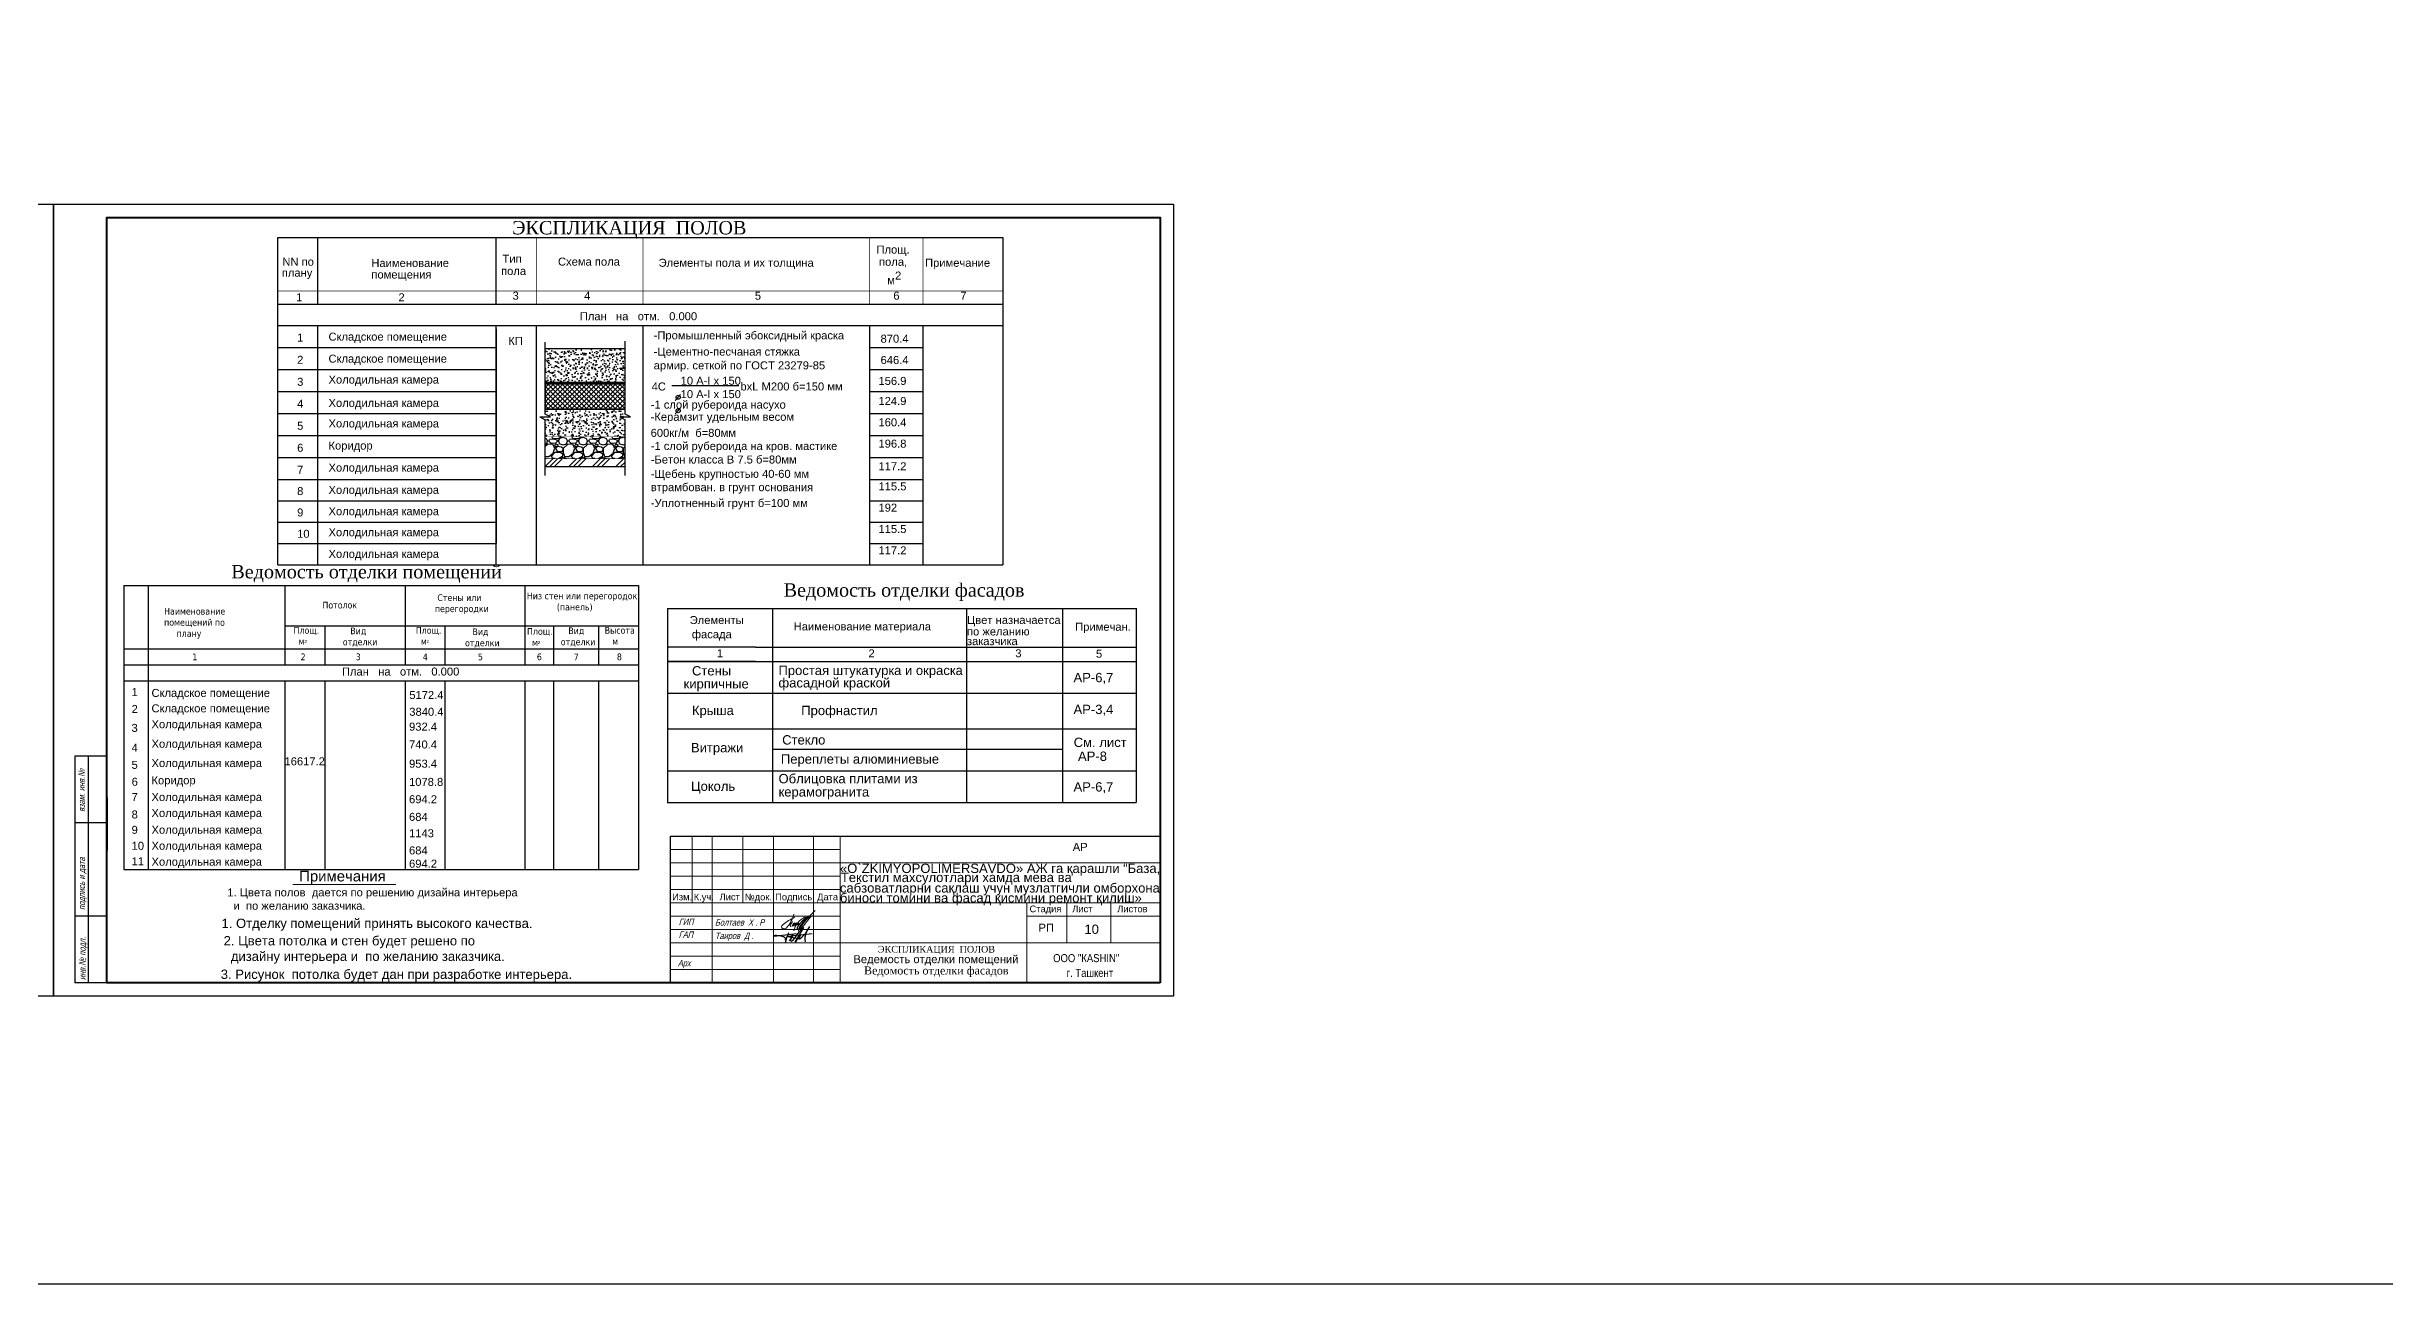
# Model space of a CAD drawing. Header units: millimetres. Extents: x 72928 to 1386960, y 320086 to 445536.
# Drawn here: x 213321 to 300973, y 320086 to 366483 of the extents above; entities that cross this region are included whole.
import ezdxf

# ---------------------------------------------------------------- set-up
doc = ezdxf.new("R2010")
doc.units = ezdxf.units.MM
doc.linetypes.add('HIDDEN', pattern=[5.5, 4, -1.5])
for name, color, linetype in [('STENI', 7, 'Continuous'), ('РАЗМЕРЫ', 5, 'Continuous'), ('СТЕНЫ', 7, 'Continuous'), ('ђЂЊЉЂ', 7, 'Continuous')]:
    doc.layers.add(name, color=color, linetype=linetype)
doc.styles.add('ira', font='arial.ttf', dxfattribs={"height": 3})
doc.styles.add('style3', font='arial.ttf')

# ---------------------------------------------------------------- blocks, each defined once
blk = doc.blocks.new('fhdfghf')
at = {"color": 5, "lineweight": 20}
blk.add_line((664280, -199007, -14), (664210, -199108, -14), dxfattribs=at)
for centre, radius, start, end in [((665360, -200861, -14), 2253, 116.52499, 129.39953), ((663150, -198412, -14), 1223, 319.465, 345.13222), ((665091, -199543, -14), 789, 115.62125, 166.41289), ((665482, -199822, -14), 1184, 126.22001, 150.11417), ((667650, -201327, -14), 3722, 132.67819, 148.13498), ((666784, -200665, -14), 2676, 135.4958, 147.17844), ((660730, -195797, -14), 5196, 318.6511, 323.48771), ((665234, -199150, -14), 419, 117.72591, 141.49444), ((663973, -199211, -14), 102, 115.60321, 197.52976), ((663964, -199145, -14), 131, 228.12548, 331.88384), ((664258, -199149, -14), 63.1, 140.30017, 221.08227), ((664303, -199184, -14), 47.6, 124.86592, 181.7353), ((664387, -199157, -14), 112, 104.09821, 173.48119), ((664061, -198796, -14), 409, 301.62839, 317.30708), ((664304, -199134, -14), 30.6, 199.47047, 297.42016), ((664222, -198955, -14), 228, 294.9657, 331.78019), ((664386, -199103, -14), 47.3, 230.28369, 302.13672), ((664347, -199062, -14), 18.5, 323.16135, 47.56506), ((664453, -199112, -14), 18.7, 151.33638, 325.71884), ((664538, -199262, -14), 86.9, 159.66949, 162.70652), ((665071, -199693, -14), 830, 130.33093, 136.57434), ((664516, -199105, -14), 24, 157.93366, 322.14584), ((664556, -199250, -14), 37.2, 153.64696, 295.56335), ((664604, -199274, -14), 91.5, 139.06414, 153.56741), ((664456, -199098, -14), 219, 302.00002, 323.63443), ((664699, -199257, -14), 71.4, 150.63485, 202.47397)]:
    blk.add_arc(centre, radius, start, end, dxfattribs=at)
at = {"color": 5}
for centre, radius, start, end in [((664817, -198912, -14), 57, 48.03481, 133.19568), ((664817, -198912, -14), 57, 321.80716, 323.5871), ((664605, -199261, -14), 277, 133.44316, 153.71279), ((664418, -199065, -14), 5.37, 20.55043, 127.12834), ((664493, -199251, -14), 41.1, 159.02865, 264.31921), ((664469, -199173, -14), 121, 279.65503, 322.38926)]:
    blk.add_arc(centre, radius, start, end, dxfattribs=at)
blk = doc.blocks.new('hfgjfj')
at = {"color": 5}
for p, q in [((665018, -199469, -14), (664098, -199571, -14)), ((664098, -199571, -14), (664547, -199648, -14)), ((664168, -199728, -14), (664208, -199682, -14)), ((664330, -199647, -14), (664274, -199719, -14)), ((664518, -199405, -14), (664330, -199647, -14)), ((664375, -199772, -14), (664698, -199224, -14)), ((664698, -199224, -14), (664518, -199405, -14)), ((664573, -199518, -14), (664523, -199598, -14))]:
    blk.add_line(p, q, dxfattribs=at)
for centre, radius, start, end in [((663681, -200296, -14), 765, 80.74917, 98.77163), ((663589, -199533, -14), 25.4, 195.37878, 273.8454), ((683781, -375645, -14), 177240, 96.26802, 96.54112), ((663775, -199926, -14), 386, 57.49465, 85.66489), ((663922, -199679, -14), 98.8, 346.77694, 52.84546), ((665794, -200195, -14), 1832, 155.33856, 167.762), ((664239, -199701, -14), 39.4, 127.56812, 331.95321), ((663049, -199001, -14), 1345, 329.55013, 338.11727), ((664465, -199629, -14), 235, 143.93274, 183.58341), ((664284, -199499, -14), 13, 347.87873, 134.53888), ((667480, -201984, -14), 3812, 139.68572, 144.53185), ((664577, -199631, -14), 63.2, 148.96163, 194.99001), ((664537, -199599, -14), 53.2, 246.62258, 307.87123), ((663824, -198697, -14), 1203, 308.33184, 335.92367), ((665310, -199648, -14), 570, 155.28531, 192.31287)]:
    blk.add_arc(centre, radius, start, end, dxfattribs=at)

msp = doc.modelspace()

# ---------------------------------------------------------------- hatches: boundary and pattern name
h = msp.add_hatch()
h.set_pattern_fill('AR-CONC', color=0, scale=50, style=0)
h.set_pattern_definition([(50, (161447.9, 318683.8), (358.6301, -31.3761), [37.5, -412.5]), (355, (161447.9, 318683.8), (-69.3757, 376.096), [30, -330]), (100.4514, (161477.77, 318681.2), (289.2547, 344.7198), [31.8701, -350.571]), (46.1842, (161447.9, 318783.8), (533.6205, -82.7595), [56.25, -618.75]), (96.6356, (161492.36, 318776.9), (467.3314, 487.059), [47.805, -525.8565]), (351.1842, (161447.9, 318783.8), (467.331, 487.0593), [45, -495]), (21, (161497.9, 318758.8), (298.4535, -201.3094), [37.5, -412.5]), (326, (161497.9, 318758.8), (121.6577, 362.575), [30, -330]), (71.4514, (161522.76, 318742.04), (420.1113, 161.2652), [31.8701, -350.571]), (37.5, (161447.89, 318683.81), (6.07993, 166.44693), [0, -326, 0, -335, 0, -331.25]), (7.5, (161447.89, 318683.81), (131.53477, 197.20586), [0, -191, 0, -318.5, 0, -126.25]), (327.5, (161336.39, 318683.81), (266.91122, -11.27744), [0, -125, 0, -390, 0, -517.5]), (317.5, (161286.39, 318683.81), (291.5931, 50.0525), [0, -162.5, 0, -259, 0, -367.5])])
h.paths.add_polyline_path([(235013.1, 353907.4), (235012.1, 355146.2), (232012.6, 355146.2), (232034.6, 353907.4)])
h = msp.add_hatch()
h.set_pattern_fill('AR-CONC', color=0, scale=50, style=0)
h.set_pattern_definition([(50, (161427, 318694.85), (358.6301, -31.3761), [37.5, -412.5]), (355, (161427, 318694.85), (-69.3757, 376.096), [30, -330]), (100.4514, (161456.9, 318692.24), (289.2547, 344.7198), [31.8701, -350.571]), (46.1842, (161427, 318794.85), (533.6205, -82.7595), [56.25, -618.75]), (96.6356, (161471.47, 318787.96), (467.3314, 487.059), [47.805, -525.8565]), (351.1842, (161427, 318794.85), (467.331, 487.0593), [45, -495]), (21, (161477, 318769.85), (298.4535, -201.3094), [37.5, -412.5]), (326, (161477, 318769.85), (121.6577, 362.575), [30, -330]), (71.4514, (161501.87, 318753.08), (420.1113, 161.2652), [31.8701, -350.571]), (37.5, (161427, 318694.85), (6.07993, 166.44693), [0, -326, 0, -335, 0, -331.25]), (7.5, (161427, 318694.85), (131.53477, 197.20586), [0, -191, 0, -318.5, 0, -126.25]), (327.5, (161315.5, 318694.85), (266.91122, -11.27744), [0, -125, 0, -390, 0, -517.5]), (317.5, (161265.5, 318694.85), (291.5931, 50.0525), [0, -162.5, 0, -259, 0, -367.5])])
h.paths.add_polyline_path([(235012.6, 351867.9), (235012.6, 352470.5), (234812.6, 352578.5), (235212.6, 352578.5), (235012.6, 352686.5), (235012.6, 352841.9), (232012.6, 352841.9), (232012.6, 352686.5), (232212.6, 352578.5), (231812.6, 352578.5), (232012.6, 352470.5), (232012.6, 351867.9)])
h = msp.add_hatch()
h.set_pattern_fill('GRAVEL', color=0, scale=750, style=0)
h.set_pattern_definition([(228.0128, (161967.004, 319444.85), (-5999.998674, -6750.001006), [100.902, -9989.316]), (184.9697, (161899.504, 319369.852), (9000.000789, 749.99348), [173.151, -17141.944]), (132.5104, (161727.004, 319354.85), (7499.99304, -8250.006505), [122.091, -12087.024]), (267.2737, (161434.504, 319167.352), (749.997013, 15000.000221), [157.6785, -15610.1685]), (292.8337, (161427.004, 319009.852), (-3750.007429, 8999.997309), [154.616, -15307.03]), (357.2737, (161487.004, 318867.352), (-15000.000221, 749.997013), [157.6785, -15610.1685]), (37.6942, (161644.504, 318859.852), (-9750.005509, -7499.992804), [208.522, -20643.637]), (72.2553, (161809.504, 318987.352), (5250.008072, 16499.997173), [196.866, -19489.741]), (121.4296, (161869.504, 319174.852), (-6000.006176, 9749.996277), [158.2125, -15663.055]), (175.2364, (161787.004, 319309.85), (8250.00071, -749.99365), [180.624, -8850.572]), (222.3974, (161607.004, 319324.852), (-9000.005513, -8249.9940615), [233.586, -23125.031]), (138.8141, (162177.004, 319159.85), (-5250.00221, 4499.997985), [79.726, -7892.883]), (171.4692, (162117.004, 319212.352), (9749.998714, -1500.005933), [151.678, -15016.133]), (225, (161967, 319234.85), (-8e-14, -750.0002), [106.066, -954.594]), (203.1986, (161914.5, 319324.85), (3749.9998, 1500.001), [57.1185, -5654.711]), (291.8014, (161862, 319302.35), (-749.99993, 2250.0002), [80.777, -3958.0965]), (30.9638, (161892, 319227.35), (2249.99852, 1500.00186), [131.197, -4242.017]), (161.5651, (162004.5, 319294.85), (1500.0003, -749.9988), [94.868, -2276.84]), (16.3895, (161427.004, 319302.352), (7500.001649, 2249.994532), [132.9, -13157.134]), (70.3462, (161554.504, 319339.85), (-2999.996436, -8250.001602), [111.496, -11038.056]), (293.1986, (162004.5, 319444.85), (-1500.001, 3749.9998), [114.236, -5597.5935]), (343.6105, (162049.504, 319339.852), (-7500.001649, 2249.994532), [132.9, -13157.134]), (339.444, (161427, 318837.35), (-3750.00138, 1499.997), [128.16, -6279.843]), (294.7751, (161547.004, 318792.35), (-3749.994142, 8250.002566), [107.3835, -10630.982]), (66.8014, (162012, 318694.85), (1500.00099, 3749.9998), [114.236, -5597.5935]), (17.354, (162057.004, 318799.85), (-9750.001514, -2999.995877), [125.723, -12446.568]), (69.444, (161644.5, 318694.85), (-1499.997, -3750.00138), [64.08, -6343.923]), (101.3099, (161967, 318694.85), (-749.99822, 3000.00056), [38.2425, -3786.022]), (165.9638, (161959.5, 318732.35), (2250.0004, -749.99854), [154.616, -2937.7125]), (186.009, (161809.504, 318769.852), (7499.999813, 749.999488), [143.2875, -14185.442]), (303.6901, (161892, 319159.85), (-750.001, 1499.99967), [108.1665, -2595.997]), (353.1572, (161952.004, 319069.852), (12749.999524, -1500.005998), [188.8455, -18695.672]), (60.9454, (162139.504, 319047.35), (-3000.00002, -5250.00029), [77.217, -7644.5055]), (90, (162177, 319114.85), (-750, 750), [45, -705]), (120.2564, (161794.504, 318792.35), (2999.996165, -5250.001842), [104.193, -10315.14]), (48.0128, (161742.004, 318882.35), (5999.998674, 6750.001006), [201.804, -9888.414]), (0, (161877, 319032.35), (750, 750), [195, -555]), (325.3048, (162072.004, 319032.35), (-7499.995694, 5250.006457), [118.5855, -11739.9555]), (254.0546, (162169.5, 318964.85), (-749.99992, -3000.0001), [109.2015, -5350.881]), (207.646, (162139.504, 318859.852), (-14249.996855, -7500.005785), [177.799, -17602.1055]), (175.4261, (161982.004, 318777.352), (-9750.000419, 749.996101), [188.099, -18621.8055])])
h.paths.add_polyline_path([(232012.6, 351844.3), (232012.6, 351041.9), (235012.6, 351041.9), (235012.6, 351844.3)])
at = {"layer": 'РАЗМЕРЫ'}
h = msp.add_hatch(dxfattribs=at)
h.set_pattern_fill('ANSI37', color=0, scale=40, style=0)
h.set_pattern_definition([(45, (152557.67, -119615.89), (-89.80256, 89.80256), []), (135, (152557.67, -119615.89), (-89.80256, -89.80256), [])])
h.paths.add_polyline_path([(232012.6, 352896.2), (235012.6, 352896.2), (235012.6, 353850.3), (232012.6, 353850.3)])

# ---------------------------------------------------------------- linework, layer by layer
at = {"lineweight": 30}
for p, q in [((221986.5, 347056.4), (221986.5, 359328.8)), ((249175.9, 359328.8), (249175.9, 347056.4)), ((221986.5, 356028.8), (249175.9, 356028.8)), ((223486.5, 347056.4), (223486.5, 356028.8)), ((230175.9, 347056.4), (230175.9, 356028.8)), ((231675.9, 356028.8), (231675.9, 347056.4)), ((235675.9, 356028.8), (235675.9, 347056.4)), ((244175.9, 356028.8), (244175.9, 347056.4)), ((246175.9, 356028.8), (246175.9, 347056.4)), ((216207.7, 346277.6), (235512.9, 346277.6)), ((216207.7, 346277.6), (216207.7, 335634.4)), ((217123.4, 346277.6), (217123.4, 335634.4)), ((221986.5, 347056.4), (249175.9, 347056.4)), ((222253, 346277.6), (222253, 343307.6)), ((226758.6, 346277.6), (226758.6, 343307.6)), ((231253, 346277.6), (231253, 343307.6)), ((235512.9, 346277.6), (235512.9, 335634.4)), ((236597.8, 345420.4), (254173.8, 345420.4)), ((236597.8, 345420.4), (236597.8, 338143)), ((240537.3, 345420.4), (240537.3, 338143)), ((247807.7, 345420.4), (247807.7, 338143)), ((251405.1, 345420.4), (251405.1, 338143)), ((254173.8, 345432.7), (254173.8, 338143)), ((222253, 344777.6), (235512.9, 344777.6)), ((223753, 344777.6), (223753, 343307.6)), ((228253, 344777.6), (228253, 343307.6)), ((232323.8, 344777.6), (232323.8, 343307.6)), ((234012.9, 344777.6), (234012.9, 343307.6)), ((216207.7, 343907.6), (235512.9, 343907.6)), ((239903.2, 343968), (236597.8, 343968)), ((239903.2, 343968), (254173.8, 343968)), ((216207.7, 343307.6), (235512.9, 343307.6)), ((236597.8, 343435.6), (254173.8, 343435.6)), ((216207.7, 342707.6), (235512.9, 342707.6)), ((222253, 342707.6), (222253, 335634.4)), ((223753, 342707.6), (223753, 335634.4)), ((226758.6, 342707.6), (226758.6, 335634.4)), ((228253, 342707.6), (228253, 335634.4)), ((231253, 342707.6), (231253, 335634.4)), ((232323.8, 342707.6), (232323.8, 335634.4)), ((234012.9, 342707.6), (234012.9, 335634.4)), ((214371, 339882), (214371, 331382)), ((215571, 339882), (214371, 339882)), ((214871, 339882), (214871, 331382)), ((236590.3, 338143), (254173.8, 338143)), ((215571, 337382), (214371, 337382)), ((236704.5, 336882), (255071, 336882)), ((236704.5, 331382), (236704.5, 336882)), ((216207.7, 335634.4), (235512.9, 335634.4)), ((215571, 333882), (214371, 333882)), ((215571, 331382), (214371, 331382))]:
    msp.add_line(p, q, dxfattribs=at)
at = {"color": 0}
for p, q in [((226675.9, 356828.8), (249175.9, 356828.8)), ((226675.9, 356828.8), (249175.9, 356828.8)), ((221986.5, 356028.8), (249175.9, 356028.8)), ((230175.9, 355910.6), (230175.9, 347856.4)), ((232012.6, 352713.6), (232012.6, 355409.2)), ((235012.6, 352713.6), (235012.6, 355447.4)), ((232012.6, 353907.4), (235012.6, 353907.4)), ((232012.6, 353880.3), (235012.6, 353880.3)), ((232012.6, 353850.3), (235012.6, 353850.3)), ((231812.6, 352605.6), (232012.6, 352497.6)), ((231812.6, 352605.6), (232212.6, 352605.6)), ((232012.6, 352897.8), (235012.6, 352897.8)), ((232212.6, 352605.6), (232012.6, 352713.6)), ((232012.6, 350411.7), (232012.6, 352497.6)), ((234812.6, 352605.6), (235012.6, 352497.6)), ((234812.6, 352605.6), (235212.6, 352605.6)), ((235212.6, 352605.6), (235012.6, 352713.6)), ((235012.6, 350411.7), (235012.6, 352497.6)), ((232012.6, 350741.9), (232312.6, 351041.9)), ((232189.4, 350741.9), (232489.4, 351041.9)), ((232366.2, 350741.9), (232666.2, 351041.9)), ((232896.5, 350741.9), (233196.5, 351041.9)), ((233073.3, 350741.9), (233373.3, 351041.9)), ((233250, 350741.9), (233550, 351041.9)), ((233780.4, 350741.9), (234080.4, 351041.9)), ((233957.1, 350741.9), (234257.1, 351041.9)), ((234133.9, 350741.9), (234433.9, 351041.9)), ((234664.3, 350741.9), (234964.3, 351041.9)), ((234841, 350741.9), (235012.6, 350913.4))]:
    msp.add_line(p, q, dxfattribs=at)
at = {"ltscale": 6}
for p, q in [((232012.6, 350741.9), (235012.6, 350741.9)), ((215596.9, 336347.9), (215596.9, 338335.2))]:
    msp.add_line(p, q, dxfattribs=at)
for p, q in [((239903.2, 343435.6), (236597.8, 343435.6)), ((236597.8, 342240.9), (254173.8, 342240.9)), ((236597.8, 340908.8), (254173.8, 340908.8)), ((240537.3, 340145.5), (251405.1, 340145.5)), ((236590.3, 339338.2), (254173.8, 339338.2))]:
    msp.add_line(p, q)
at = {"lineweight": 20}
for p, q in [((237528.1, 336882), (237528.1, 334382)), ((239421, 336882), (239421, 334382)), ((222545.3, 335069), (226413.8, 335069))]:
    msp.add_line(p, q, dxfattribs=at)
at = {"color": 1}
msp.add_lwpolyline([(72928.2, 445536.1), (621892.2, 445536.1), (621892.2, 320086.1), (72928.2, 320086.1)], close=True, dxfattribs=at)
at = {"ltscale": 6}
for points in [[(171571, 360582), (213571, 360582), (213571, 330882), (171571, 330882)], [(213571, 360582), (255571, 360582), (255571, 330882), (213571, 330882)]]:
    msp.add_lwpolyline(points, close=True, dxfattribs=at)
at = {"lineweight": 40}
msp.add_lwpolyline([(255071, 331382), (215571, 331382), (215571, 360082), (255071, 360082)], close=True, dxfattribs=at)
at = {"color": 0, "const_width": 20}
for points in [[(232012.6, 351867.9), (235012.6, 351867.9)], [(232012.6, 351041.9), (235012.6, 351041.9)]]:
    msp.add_lwpolyline(points, dxfattribs=at)
at = {"layer": 'STENI', "color": 0, "linetype": 'ByBlock', "lineweight": 30, "ltscale": 5}
msp.add_line((221986.5, 359328.8), (249175.9, 359328.8), dxfattribs=at)
at = {"layer": 'STENI', "color": 0, "linetype": 'ByBlock', "ltscale": 10}
for p, q in [((221986.5, 356826.2), (230175.9, 356826.2)), ((226675.9, 356828.8), (230175.9, 356828.8)), ((236761.3, 353781.2), (239269.3, 353781.2)), ((237091.1, 353445.5), (236885.8, 353221.9)), ((237091.1, 352943), (236885.8, 352719.4))]:
    msp.add_line(p, q, dxfattribs=at)
at = {"layer": 'STENI', "color": 0, "linetype": 'ByBlock', "ltscale": 5, "const_width": 30}
for points in [[(230175.9, 359328.8), (230175.9, 356828.8)], [(231675.9, 359328.8), (231675.9, 356828.8)], [(235675.9, 359328.8), (235675.9, 356828.8)], [(244175.9, 359328.8), (244175.9, 356828.8)], [(246175.9, 359328.8), (246175.9, 356828.8)]]:
    msp.add_lwpolyline(points, dxfattribs=at)
at = {"layer": 'STENI', "color": 0, "linetype": 'ByBlock', "ltscale": 10}
for centre in [(236997.8, 353341.1), (236997.8, 352838.6)]:
    msp.add_circle(centre, 74.9, dxfattribs=at)
at = {"layer": 'РАЗМЕРЫ', "color": 0}
for p, q in [((221986.5, 355204.2), (230175.9, 355204.2)), ((244175.9, 355204.2), (246175.9, 355204.2)), ((221986.5, 354379.5), (230175.9, 354379.5)), ((244175.9, 354379.5), (246175.9, 354379.5)), ((221986.5, 353554.9), (230175.9, 353554.9)), ((244175.9, 353554.5), (246175.9, 353554.5)), ((221986.5, 352730.3), (230175.9, 352730.3)), ((244175.9, 352729.5), (246175.9, 352729.5)), ((221986.5, 351905.7), (230175.9, 351905.7)), ((244175.9, 351904.5), (246175.9, 351904.5)), ((221986.5, 351081.1), (230175.9, 351081.1)), ((244175.9, 351079.5), (246175.9, 351079.5)), ((221986.5, 350256.4), (230175.9, 350256.4)), ((244175.9, 350254.5), (246175.9, 350254.5)), ((221986.5, 349456.4), (230175.9, 349456.4)), ((244175.9, 349454.5), (246175.9, 349454.5)), ((221986.5, 348656.4), (230175.9, 348656.4)), ((244175.9, 348654.5), (246175.9, 348654.5)), ((221986.5, 347856.4), (230175.9, 347856.4)), ((244175.9, 347854.5), (246175.9, 347854.5))]:
    msp.add_line(p, q, dxfattribs=at)
msp.add_lwpolyline([(232012.6, 352896.2), (235012.6, 352896.2), (235012.6, 353850.3), (232012.6, 353850.3)], close=True, dxfattribs=at)
at = {"layer": 'СТЕНЫ', "color": 0, "lineweight": 30}
for p, q in [((223486.5, 356826.2), (223486.5, 359328.8)), ((230175.9, 356826.2), (230175.9, 359328.8))]:
    msp.add_line(p, q, dxfattribs=at)
at = {"layer": 'СТЕНЫ', "color": 0}
for p, q in [((226675.9, 356828.8), (249175.9, 356828.8)), ((230175.9, 356826.2), (230175.9, 357111.9)), ((230175.9, 347856.4), (230175.9, 351679.8))]:
    msp.add_line(p, q, dxfattribs=at)
at = {"layer": 'СТЕНЫ', "color": 0, "const_width": 30}
msp.add_lwpolyline([(221986.5, 357328.8), (249175.9, 357328.8)], dxfattribs=at)
at = {"layer": 'СТЕНЫ', "color": 0, "linetype": 'HIDDEN', "const_width": 50}
for points in [[(232012.6, 355162.7), (235012.6, 355162.7)], [(232012.6, 353880.3), (235012.6, 353880.3)], [(232012.6, 352897.8), (235012.6, 352897.8)]]:
    msp.add_lwpolyline(points, dxfattribs=at)
at = {"layer": 'ђЂЊЉЂ', "linetype": 'Continuous', "lineweight": 20}
msp.add_line((238271, 336882), (238271, 331382), dxfattribs=at)
at = {"layer": 'ђЂЊЉЂ', "color": 7, "linetype": 'Continuous', "lineweight": 20}
for p, q in [((240571, 336882), (240571, 334882)), ((242071, 336882), (242071, 331382)), ((243071, 336882), (243071, 331382)), ((243071, 336382), (236704.5, 336382)), ((243071, 335882), (236704.5, 335882)), ((255071, 335882), (243071, 335882)), ((243071, 335382), (236704.5, 335382)), ((243071, 334882), (236704.5, 334882)), ((240571, 335382), (240571, 331382)), ((243071, 334382), (236704.5, 334382)), ((255071, 334382), (243071, 334382)), ((250071, 331382), (250071, 334382)), ((251571, 334382), (251571, 332882)), ((253226.4, 334382), (253226.4, 332882)), ((253226.4, 334382), (253226.4, 332882)), ((243071, 333882), (236704.5, 333882)), ((243071, 333382), (236704.5, 333382)), ((255071, 333882), (250071, 333882)), ((243071, 332882), (236704.5, 332882)), ((243071, 332382), (236704.5, 332382)), ((255071, 332882), (243071, 332882)), ((243071, 331882), (236704.5, 331882))]:
    msp.add_line(p, q, dxfattribs=at)

# ---------------------------------------------------------------- block references
at = {"lineweight": 30}
for name in ['fhdfghf', 'hfgjfj']:
    msp.add_blockref(name, (-422993.3, 532688.7, 14.3), dxfattribs=at)

# ---------------------------------------------------------------- texts
at = {"lineweight": 20, "style": 'ira'}
for s, p in [('NN по', (222154.9, 358274.4)), ('Наименование ', (225494, 358224.7)), ('Тип', (230412.8, 358383.1)), ('Схема пола ', (232491.6, 358276.5)), ('Элементы пола и их толщина', (236264.2, 358233.1)), ('Площ.', (244434.9, 358728.3)), ('пола,', (244530.9, 358271.4)), ('Примечание', (246255.8, 358233.1)), ('плану', (222135.2, 357861.4)), ('помещения', (225494, 357792.8)), ('пола', (230357.8, 357926.2)), ('м', (244836.9, 357581.5)), ('2', (245131.9, 357753.5)), ('1', (222672.1, 356939.4)), ('2', (226509.8, 356939.4)), ('3', (230787.2, 356999.1)), ('4', (233472.2, 356999.1)), ('5', (239872.2, 356999.1)), ('6', (245066.1, 356999.1)), ('7', (247577.5, 356999.1)), ('1', (222710.1, 355430.1)), ('КП', (230627.4, 355304.3)), ('-Промышленный эбоксидный краска ', (236078.8, 355512.7)), ('-Цементно-песчаная стяжка', (236078.8, 354903.2)), ('2', (222710.1, 354596.3)), ('армир. сеткой по ГОСТ 23279-85', (236078.8, 354387)), ('10 А-I х 150', (237091, 353810.9)), ('4', (222710.1, 352947.1)), ('3', (222710.1, 353771.7)), ('-1 слой рубероида насухо', (235970.6, 352915.5)), (' 4С                        bхL M200 б=150 мм', (235886.5, 353596)), ('10 А-I х 150', (237091, 353308.4)), ('5', (222710.1, 352122.5)), ('-Керамзит удельным весом ', (235965.9, 352458.6)), ('6', (222710.1, 351298.2)), ('600кг/м  б=80мм', (235965.9, 351856.9)), ('-1 слой рубероида на кров. мастике', (235970.6, 351363.6)), ('7', (222710.1, 350473.6)), ('-Бетон класса В 7.5 б=80мм', (235970.6, 350857.2)), ('-Щебень крупностью 40-60 мм', (235970.6, 350319.8)), ('8', (222710.1, 349673.6)), ('втрамбован. в грунт основания', (235970.6, 349819.8)), ('9', (222710.1, 348873.6)), ('-Уплотненный грунт б=100 мм', (235970.6, 349227.6)), ('10', (222710.1, 348073.6)), ('1', (216500.4, 342139.1)), ('3', (216500.4, 340795)), ('2', (216502.9, 341502.3)), ('932.4', (226906.5, 340840.5)), ('4', (216502.9, 340055.1)), ('740.4', (226906.5, 340173.6)), ('5', (216500.4, 339409)), ('16617.2', (222235.6, 339541.3)), ('953.4', (226906.5, 339452.5)), ('6', (216502.9, 338776.2)), ('7', (216502.9, 338201.3)), ('694.2', (226906.5, 338120.4)), ('1078.8', (226906.5, 338770.8)), ('8', (216502.9, 337549.5)), ('684', (226906.5, 337459.9)), ('9', (216502.9, 336974.6)), ('10', (216502.9, 336375)), ('1143', (226906.5, 336843.9)), ('11', (216502.9, 335794.4)), ('684', (226906.5, 336201.6)), ('694.2', (226906.5, 335703.9)), ('Ведемость отделки помещений ', (243570.1, 332124))]:
    msp.add_text(s, height=300, dxfattribs=at).set_placement(p)
for s, height, style, p in [('План   на   отм.   0.000', 300, 'ira', (233308.3, 356229.1)), ('План   на   отм.   0.000', 300, 'ira', (224391, 342907.9)), ('«O`ZKIMYOPOLIMERSAVDO» АЖ га қарашли “База,', 350, 'ira', (243063.2, 335504.4)), ('сабзоватларни сақлаш учун музлатгичли омборхона', 350, 'ira', (243063.2, 334770.1)), ('Текстил махсулотлари хамда мева ва ', 350, 'ira', (243097.7, 335164.8)), ('биноси томини ва фасад қисмини ремонт қилиш»', 350, 'ira', (243063.2, 334398)), ('1. Отделку помещений принять высокого качества.', 350, 'style3', (219874.6, 333442.9)), ('10', 350, 'ira', (252231.3, 333221.6)), ('3. Рисунок  потолка будет дан при разработке интерьера.', 350, 'style3', (219846.3, 331532.7))]:
    msp.add_text(s, height=height, dxfattribs=dict(style=style)).set_placement(p)
at = {"color": 0, "lineweight": 20, "style": 'ira'}
for s, p in [('Складское помещение', (223886.5, 355464)), ('870.4', (244587.3, 355388)), ('Холодильная камера', (223886.5, 353854.5)), ('Складское помещение', (223886.5, 354639.4)), ('646.4', (244587.3, 354588)), ('Холодильная камера', (223886.5, 352979)), ('156.9', (244508.5, 353804.2)), ('124.9', (244508.5, 353051.7)), ('Холодильная камера', (223886.5, 352209.2)), ('160.4', (244508.5, 352251.7)), ('Коридор', (223886.5, 351379)), ('196.8', (244508.5, 351451.7)), ('Холодильная камера', (223886.5, 350554.9)), ('117.2', (244508.5, 350604.2)), ('Холодильная камера', (223886.5, 349718.6)), ('115.5', (244508.5, 349851.7)), ('Холодильная камера', (223886.5, 348918.6)), ('192', (244508.5, 349051.7)), ('Холодильная камера', (223886.5, 348130.7)), ('115.5', (244508.5, 348251.7)), ('Холодильная камера', (223886.5, 347318.6)), ('117.2', (244508.5, 347451.7)), ('Складское помещение', (217249.1, 342105.4)), ('5172.4', (226916.3, 342028.1)), ('Холодильная камера', (217249.1, 340933.3)), ('Складское помещение', (217249.1, 341528.8)), ('3840.4', (226916.3, 341399.2)), ('Холодильная камера', (217249.1, 340200.5)), ('Холодильная камера', (217249.1, 339477.2)), ('Холодильная камера', (217249.1, 338204)), ('Коридор', (217249.1, 338831.1)), ('Холодильная камера', (217249.1, 337604.4)), ('Холодильная камера', (217249.1, 336977.3)), ('Холодильная камера', (217249.1, 336377.7)), ('Холодильная камера', (217249.1, 335778.1))]:
    msp.add_text(s, height=300, dxfattribs=at).set_placement(p)
at = {"style": 'ira', "width": 0.85}
for s, p in [('OOO "КАSHIN"', (251058.7, 332162.7)), ('г. Ташкент', (251563.9, 331607.8))]:
    msp.add_text(s, height=300, dxfattribs=at).set_placement(p)
at = {"char_height": 500, "attachment_point": 1, "style": 'ira'}
for s, insert, width in [('{\\fTimes New Roman|b0|i0|c204|p18;ЭКСПЛИКАЦИЯ  ПОЛОВ }', (230774.6, 359947.9), 14305.258), ('{\\fTimes New Roman|b0|i0|c204|p18;Ведомость отделки помещений}', (220242.2, 347051.4), 9902.103), ('{\\fTimes New Roman|b0|i0|c204|p18;Ведомость отделки фасадов}', (240951.9, 346364.9), 8908.382)]:
    msp.add_mtext(s, dxfattribs=dict(at, insert=insert, width=width))
at = {"char_height": 250, "width": 90000, "attachment_point": 1}
for s, insert in [('{\\fTahoma|b0|i0|c204|p32;Наименование\\Pпомещений по\\P     плану}', (217721.9, 345442.6)), ('{\\fTahoma|b0|i0|c204|p32;Потолок}', (223657.9, 345673.4)), ('{\\fTahoma|b0|i0|c204|p32;    Стены или\\P   перегородки}', (227593.1, 345954.1)), ('{\\fTahoma|b0|i0|c204|p32;Низ стен или перегородок\\P            (панель)}', (231324.4, 346017.8)), ('{\\fTahoma|b0|i0|c204|p32;Площ.\\P  м\\fTechnic|b0|i0|c2|p0;\\H0.7188x;²}', (222577.1, 344726.8)), ('{\\fTahoma|b0|i0|c204|p32;    Вид\\P отделки}', (224328.9, 344707.7)), ('{\\fTahoma|b0|i0|c204|p32;Площ.\\P  м\\fTechnic|b0|i0|c2|p0;\\H0.7188x;²}', (227159.2, 344726.8)), ('{\\fTahoma|b0|i0|c204|p32;    Вид\\P отделки}', (228911, 344672.7)), ('{\\fTahoma|b0|i0|c204|p32;Площ.\\P  м\\fTechnic|b0|i0|c2|p0;\\H0.7188x;²}', (231329.7, 344686.4)), ('{\\fTahoma|b0|i0|c204|p32;    Вид\\P отделки}', (232502.7, 344710.7)), ('{\\fTahoma|b0|i0|c204|p32;Высота\\P   м}', (234243.7, 344726.8)), ('{\\fTahoma|b0|i0|c204|p32;1}', (218778.4, 343734.2)), ('{\\fTahoma|b0|i0|c204|p32;2}', (222839.5, 343734.2)), ('{\\fTahoma|b0|i0|c204|p32;3}', (224907.5, 343734.2)), ('{\\fTahoma|b0|i0|c204|p32;4}', (227421.6, 343734.2)), ('{\\fTahoma|b0|i0|c204|p32;5}', (229489.6, 343734.2)), ('{\\fTahoma|b0|i0|c204|p32;6}', (231698.8, 343734.2)), ('{\\fTahoma|b0|i0|c204|p32;7}', (233084.4, 343734.2)), ('{\\fTahoma|b0|i0|c204|p32;8}', (234700.1, 343734.2))]:
    msp.add_mtext(s, dxfattribs=dict(at, insert=insert))
at = {"lineweight": 20, "attachment_point": 1, "style": 'ira'}
for s, insert, char_height in [('1. Цвета полов  дается по решению дизайна интерьера  \\P  и  по желанию заказчика.', (220091.4, 334928.2), 300), ('{\\fArial|b0|i0|c204|p34;Примечания}', (222786.9, 335589.3), 400)]:
    msp.add_mtext(s, dxfattribs=dict(at, insert=insert, char_height=char_height))
at = {"insert": (219953.2, 333139.8), "char_height": 350, "attachment_point": 1, "style": 'style3'}
msp.add_mtext('2. Цвета потолка и стен будет решено по  \\P  дизайну интерьера и  по желанию заказчика.', dxfattribs=at)
at = {"lineweight": 20, "insert": (243966.9, 332000.1), "char_height": 300, "width": 8908.382, "attachment_point": 1, "style": 'ira'}
msp.add_mtext('{\\fTimes New Roman|b0|i0|c204|p18;Ведомость отделки фасадов}', dxfattribs=at)
at = {"layer": 'ђЂЊЉЂ', "linetype": 'Continuous', "lineweight": 20, "style": 'ira'}
for s, height, p in [('Элементы', 300, (237430.3, 344838.1)), ('фасада', 300, (237510.5, 344306.6)), ('Наименование материала', 300, (241328.9, 344599.8)), ('по желанию ', 300, (247827.5, 344410.7)), ('Цвет назначаетса', 300, (247827.5, 344840.7)), ('Примечан.', 300, (251883.9, 344587.6)), ('1', 300, (238449.7, 343592.2)), ('2', 300, (244135.4, 343592.2)), ('заказчика', 300, (247827.5, 344047.7)), ('3', 300, (249639.8, 343592.2)), ('5', 300, (252664.6, 343575.9)), ('Стены', 350, (237515.7, 342911.4)), ('фасадной краской', 350, (240758.2, 342460.9)), ('Простая штукатурка и окраска', 350, (240758.2, 342926.8)), ('АР-6,7', 350, (251822.1, 342657.7)), ('кирпичные', 350, (237200.3, 342423.7)), ('Крыша', 350, (237513.4, 341424.7)), ('Профнастил', 350, (241612.4, 341423.4)), ('АР-3,4', 350, (251822.1, 341462.9)), ('Витражи ', 350, (237476.5, 340028.3)), (' Стекло', 350, (240761.3, 340320.6)), ('См. лист', 350, (251829, 340228.5)), ('Облицовка плитами из', 350, (240761.6, 338868.1)), ('Переплеты алюминиевые', 350, (240849.9, 339602.4)), ('АР-8', 350, (251990.2, 339707.4)), ('Цоколь', 350, (237477.5, 338583.5)), ('керамогранита', 350, (240761.6, 338370.6)), ('АР-6,7', 350, (251822.1, 338559.8))]:
    msp.add_text(s, height=height, dxfattribs=at).set_placement(p)
at = {"layer": 'ђЂЊЉЂ', "color": 7, "linetype": 'Continuous', "lineweight": 20, "style": 'ira', "oblique": 15, "width": 0.8}
for s, p in [('взам. инв.№', (214749, 337792.4)), ('подпись и дата', (214754, 334116.1)), ('инв.№ подл.', (214775, 331488.6))]:
    msp.add_text(s, height=240, rotation=90, dxfattribs=at).set_placement(p)
at = {"layer": 'ђЂЊЉЂ', "color": 7, "linetype": 'Continuous', "lineweight": 20, "style": 'ira'}
for s, height, p in [('АР', 300, (251793.7, 336331.9)), ('Изм.', 250, (236772, 334481.8)), ('К.уч.', 250, (237581.8, 334481.8)), ('Лист', 250, (238551.1, 334481.8)), ('№док.', 250, (239493.4, 334481.8)), ('Подпись', 250, (240635.4, 334481.8)), ('Дата', 250, (242208.6, 334481.8)), ('Стадия', 250, (250173.2, 334034.3)), ('Лист', 250, (251776.4, 334034.3)), ('Лист', 250, (251776.4, 334034.3)), ('Листов', 250, (253462.4, 334034.3)), ('Листов', 250, (253462.4, 334034.3)), ('РП', 300, (250509.6, 333304.6)), ('РП', 300, (250509.6, 333304.6))]:
    msp.add_text(s, height=height, dxfattribs=at).set_placement(p)
at = {"layer": 'ђЂЊЉЂ', "color": 7, "linetype": 'Continuous', "lineweight": 20, "style": 'ira', "oblique": 15, "width": 0.8}
for s, p in [('ГАП', (237017.1, 333073.6)), ('ГАП', (237017.1, 333073.6)), ('ГИП', (237019.6, 333553.8)), ('ГИП', (237019.6, 333553.8)), ('Болтаев  Х . Р', (238377.9, 333531.2)), ('Таиров  Д .', (238377.9, 333031.2)), ('Арх', (236983, 332004.4))]:
    msp.add_text(s, height=240, dxfattribs=at).set_placement(p)
at = {"layer": 'ђЂЊЉЂ', "color": 7, "linetype": 'Continuous', "lineweight": 20, "insert": (244488.4, 332771.6), "char_height": 250, "width": 14305.258, "attachment_point": 1, "style": 'ira'}
msp.add_mtext('{\\fTimes New Roman|b0|i0|c204|p18;ЭКСПЛИКАЦИЯ  ПОЛОВ }', dxfattribs=at)

doc.saveas('drawing.dxf')
